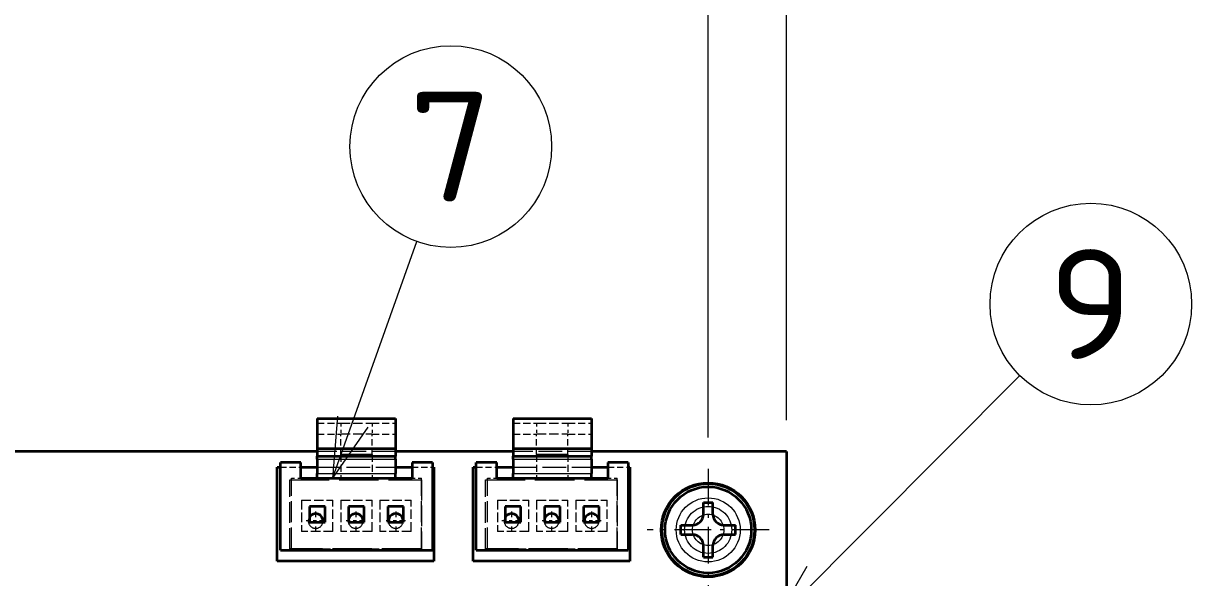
# Model space of a CAD drawing. Extents: x 23 to 417, y 3 to 294.
# Drawn here: x 136.43 to 173.7, y 145.67 to 163.34 of the extents above; entities that cross this region are included whole.
import ezdxf
from ezdxf.enums import TextEntityAlignment as Align

# ---------------------------------------------------------------- set-up
doc = ezdxf.new("R2010")
doc.units = 0
doc.linetypes.add('DASHDOT', pattern=[18.5, 12, -3, 0.5, -3])
doc.linetypes.add('DASHED', pattern=[15, 12, -3])
doc.layers.get('0').update_dxf_attribs({"lineweight": 13})
doc.styles.get("Standard").update_dxf_attribs({"font": 'isocp.shx'})
doc.dimstyles.get("Standard").update_dxf_attribs({"dimtxt": 2.5, "dimasz": 2.5, "dimexe": 1.25, "dimexo": 0.625, "dimtad": 1, "dimtxsty": 'Standard', "dimcen": 2.5, "dimadec": 0, "dimazin": 0, "dimtfac": 1, "dimtmove": 0, "dimatfit": 0, "dimfxl": 0, "dimarcsym": 0})

# ---------------------------------------------------------------- blocks, each defined once
blk = doc.blocks.new('*D205')
at = {"color": 7, "lineweight": 13, "transparency": 16777216}
for p, q in [((82.274, 150.138), (82.274, 171.182)), ((158.274, 150.138), (158.274, 171.182)), ((82.274, 169.182), (158.274, 169.182))]:
    blk.add_line(p, q, dxfattribs=at)
for points in [[(84.206, 169.7), (82.274, 169.182), (84.206, 168.664)], [(156.342, 168.664), (158.274, 169.182), (156.342, 169.7)]]:
    blk.add_lwpolyline(points, dxfattribs=at)
for s, height, width, p, p2 in [('[', 3.5, 1.552524, (117.69, 171.182), (119.048, 171.182)), (']', 3.5, 1.552523, (132.664, 171.182), (134.023, 171.182)), ('152', 3.5, 1.508698, (105.132, 171.182), (114.69, 171.182)), ('5.98', 3.5, 1.472807, (120.048, 171.182), (131.664, 171.182)), ('/', 1, 1.818182, (115.69, 172.432), (116.69, 172.432))]:
    blk.add_text(s, height=height, dxfattribs=dict(at, width=width)).set_placement(p, p2, align=Align.FIT)
blk = doc.blocks.new('*D207')
at = {"color": 7, "lineweight": 13, "transparency": 16777216}
for p, q in [((79.774, 150.688), (79.774, 185.022)), ((160.774, 150.688), (160.774, 185.022)), ((74.774, 183.022), (165.774, 183.022))]:
    blk.add_line(p, q, dxfattribs=at)
for points in [[(77.842, 182.504), (79.774, 183.022), (77.842, 183.539)], [(162.706, 183.539), (160.774, 183.022), (162.706, 182.504)]]:
    blk.add_lwpolyline(points, dxfattribs=at)
for s, height, width, p, p2 in [('[', 3.5, 1.552524, (119.566, 185.022), (120.924, 185.022)), (']', 3.5, 1.552523, (134.54, 185.022), (135.899, 185.022)), ('162', 3.5, 1.508698, (107.008, 185.022), (116.566, 185.022)), ('6.38', 3.5, 1.475095, (121.924, 185.022), (133.54, 185.022)), ('/', 1, 1.818182, (117.566, 186.272), (118.566, 186.272))]:
    blk.add_text(s, height=height, dxfattribs=dict(at, width=width)).set_placement(p, p2, align=Align.FIT)
blk = doc.blocks.new('BLOCK3461')
at = {"color": 7, "linetype": 'DASHDOT', "lineweight": 13, "ltscale": 0.195}
for p, q in [((76, 47.2), (76, 39.4)), ((79.9, 43.3), (72.1, 43.3))]:
    blk.add_line(p, q, dxfattribs=at)
blk = doc.blocks.new('BLOCK3467')
at = {"color": 7, "linetype": 'DASHDOT', "lineweight": 13, "ltscale": 0.030627}
for p, q in [((63.456, 44.479), (63.456, 43.254)), ((64.068, 43.867), (62.843, 43.867))]:
    blk.add_line(p, q, dxfattribs=at)
blk = doc.blocks.new('BLOCK3468')
at = {"color": 7, "linetype": 'DASHDOT', "lineweight": 13, "ltscale": 0.030627}
for p, q in [((66.011, 44.479), (66.011, 43.254)), ((66.623, 43.867), (65.398, 43.867))]:
    blk.add_line(p, q, dxfattribs=at)
blk = doc.blocks.new('BLOCK3469')
at = {"color": 7, "linetype": 'DASHDOT', "lineweight": 13, "ltscale": 0.030627}
blk.add_line((68.566, 44.479), (68.566, 43.254), dxfattribs=at)
at = {"color": 7, "linetype": 'DASHDOT', "lineweight": 13, "ltscale": 0.030626}
blk.add_line((69.178, 43.867), (67.953, 43.867), dxfattribs=at)
blk = doc.blocks.new('BLOCK3470')
at = {"color": 7, "linetype": 'DASHDOT', "lineweight": 13, "ltscale": 0.030627}
for p, q in [((50.956, 44.479), (50.956, 43.254)), ((51.568, 43.867), (50.343, 43.867))]:
    blk.add_line(p, q, dxfattribs=at)
blk = doc.blocks.new('BLOCK3471')
at = {"color": 7, "linetype": 'DASHDOT', "lineweight": 13, "ltscale": 0.030627}
for p, q in [((53.511, 44.479), (53.511, 43.254)), ((54.123, 43.867), (52.898, 43.867))]:
    blk.add_line(p, q, dxfattribs=at)
blk = doc.blocks.new('BLOCK3472')
at = {"color": 7, "linetype": 'DASHDOT', "lineweight": 13, "ltscale": 0.030627}
for p, q in [((56.066, 44.479), (56.066, 43.254)), ((56.678, 43.867), (55.453, 43.867))]:
    blk.add_line(p, q, dxfattribs=at)
blk = doc.blocks.new('BLOCK3491')
at = {"color": 7, "lineweight": 13, "ltscale": 0.401225}
blk.add_line((52.032, 46.569), (57.419, 61.687), dxfattribs=at)
at = {"color": 7, "lineweight": 13}
blk.add_lwpolyline([(52.354, 50.556), (52.032, 46.569), (54.304, 49.861)], dxfattribs=at)
blk.add_circle((59.579, 67.746), 6.432, dxfattribs=at)
blk.add_text('7', height=7, dxfattribs=at).set_placement((56.859, 64.246), (62.298, 64.246), align=Align.FIT)
blk = doc.blocks.new('BLOCK3493')
at = {"color": 7, "lineweight": 13}
blk.add_line((80.3, 37.502), (95.876, 53.146), dxfattribs=at)
blk.add_lwpolyline([(82.292, 40.97), (80.3, 37.502), (83.76, 39.509)], dxfattribs=at)
blk.add_circle((100.414, 57.704), 6.432, dxfattribs=at)
blk.add_text('9', height=7, dxfattribs=at).set_placement((97.695, 54.204), (103.133, 54.204), align=Align.FIT)
blk = doc.blocks.new('BLOCK3494')
at = {"color": 7, "lineweight": 35, "ltscale": 0.047842}
for p, q in [((51.055, 50.4), (51.055, 48.486)), ((56.055, 50.4), (56.055, 48.486)), ((63.555, 50.4), (63.555, 48.486)), ((68.555, 50.4), (68.555, 48.486))]:
    blk.add_line(p, q, dxfattribs=at)
at = {"color": 7, "lineweight": 35, "ltscale": 0.125}
for p, q in [((51.055, 50.4), (56.055, 50.4)), ((63.555, 50.4), (68.555, 50.4)), ((51.055, 48.486), (56.055, 48.486)), ((63.555, 48.486), (68.555, 48.486)), ((51.055, 47.999), (56.055, 47.999)), ((63.555, 47.999), (68.555, 47.999)), ((51.055, 46.6), (56.055, 46.6)), ((63.555, 46.6), (68.555, 46.6))]:
    blk.add_line(p, q, dxfattribs=at)
at = {"color": 7, "linetype": 'DASHED', "lineweight": 13, "ltscale": 0.0375}
for p, q in [((51.055, 50.1), (52.555, 50.1)), ((54.555, 50.1), (56.055, 50.1)), ((63.555, 50.1), (65.055, 50.1)), ((67.055, 50.1), (68.555, 50.1)), ((51.055, 49.4), (52.555, 49.4)), ((54.555, 49.4), (56.055, 49.4)), ((63.555, 49.4), (65.055, 49.4)), ((67.055, 49.4), (68.555, 49.4)), ((52.555, 48.1), (52.555, 46.6)), ((54.555, 48.1), (54.555, 46.6)), ((65.055, 48.1), (65.055, 46.6)), ((67.055, 48.1), (67.055, 46.6))]:
    blk.add_line(p, q, dxfattribs=at)
at = {"color": 7, "linetype": 'DASHED', "lineweight": 13, "ltscale": 0.0175}
for p, q in [((52.555, 50.1), (52.555, 49.4)), ((54.555, 50.1), (54.555, 49.4)), ((65.055, 50.1), (65.055, 49.4)), ((67.055, 50.1), (67.055, 49.4))]:
    blk.add_line(p, q, dxfattribs=at)
at = {"color": 7, "linetype": 'DASHED', "lineweight": 13, "ltscale": 0.05}
for p, q in [((52.555, 50.1), (54.555, 50.1)), ((65.055, 50.1), (67.055, 50.1)), ((52.555, 49.436), (54.555, 49.436)), ((65.055, 49.436), (67.055, 49.436)), ((52.555, 48.136), (54.555, 48.136)), ((54.555, 48.1), (52.555, 48.1)), ((65.055, 48.136), (67.055, 48.136)), ((67.055, 48.1), (65.055, 48.1)), ((50.055, 45.2), (50.055, 43.2)), ((50.055, 45.2), (52.055, 45.2)), ((52.055, 43.2), (52.055, 45.2)), ((52.555, 45.2), (52.555, 43.2)), ((52.555, 45.2), (54.555, 45.2)), ((54.555, 43.2), (54.555, 45.2)), ((55.055, 45.2), (55.055, 43.2)), ((55.055, 45.2), (57.055, 45.2)), ((57.055, 43.2), (57.055, 45.2)), ((62.555, 45.2), (62.555, 43.2)), ((62.555, 45.2), (64.555, 45.2)), ((64.555, 43.2), (64.555, 45.2)), ((65.055, 45.2), (65.055, 43.2)), ((65.055, 45.2), (67.055, 45.2)), ((67.055, 43.2), (67.055, 45.2)), ((67.555, 45.2), (67.555, 43.2)), ((67.555, 45.2), (69.555, 45.2)), ((69.555, 43.2), (69.555, 45.2)), ((52.055, 43.2), (50.055, 43.2)), ((54.555, 43.2), (52.555, 43.2)), ((57.055, 43.2), (55.055, 43.2)), ((64.555, 43.2), (62.555, 43.2)), ((67.055, 43.2), (65.055, 43.2)), ((69.555, 43.2), (67.555, 43.2))]:
    blk.add_line(p, q, dxfattribs=at)
at = {"color": 7, "linetype": 'DASHED', "lineweight": 13, "ltscale": 0.0325}
for p, q in [((52.555, 48.1), (52.555, 49.4)), ((54.555, 48.1), (54.555, 49.4)), ((65.055, 48.1), (65.055, 49.4)), ((67.055, 48.1), (67.055, 49.4)), ((48.705, 47.3), (50.005, 47.3)), ((57.105, 47.3), (58.405, 47.3)), ((61.205, 47.3), (62.505, 47.3)), ((69.605, 47.3), (70.905, 47.3))]:
    blk.add_line(p, q, dxfattribs=at)
at = {"color": 7, "lineweight": 35, "ltscale": 0.012177}
for p, q in [((51.055, 48.486), (51.055, 47.999)), ((56.055, 48.486), (56.055, 47.999)), ((63.555, 48.486), (63.555, 47.999)), ((68.555, 48.486), (68.555, 47.999))]:
    blk.add_line(p, q, dxfattribs=at)
at = {"color": 7, "lineweight": 35}
for p, q in [((51.055, 48.3), (-60.877, 48.3)), ((81, 48.3), (81, 26.167))]:
    blk.add_line(p, q, dxfattribs=at)
at = {"color": 7, "linetype": 'DASHED', "lineweight": 13, "ltscale": 0.125}
for p, q in [((56.055, 48.3), (51.055, 48.3)), ((68.555, 48.3), (63.555, 48.3)), ((51.055, 47.3), (56.055, 47.3)), ((63.555, 47.3), (68.555, 47.3)), ((51.055, 46.9), (56.055, 46.9)), ((63.555, 46.9), (68.555, 46.9))]:
    blk.add_line(p, q, dxfattribs=at)
at = {"color": 7, "lineweight": 35, "ltscale": 0.004981}
for p, q in [((51.055, 47.8), (51.055, 47.999)), ((56.055, 47.8), (56.055, 47.999)), ((63.555, 47.8), (63.555, 47.999)), ((68.555, 47.8), (68.555, 47.999))]:
    blk.add_line(p, q, dxfattribs=at)
at = {"color": 7, "lineweight": 35, "ltscale": 0.0225}
for p, q in [((51.055, 47.8), (51.055, 46.9)), ((56.055, 47.8), (56.055, 46.9)), ((63.555, 47.8), (63.555, 46.9)), ((68.555, 47.8), (68.555, 46.9))]:
    blk.add_line(p, q, dxfattribs=at)
at = {"color": 7, "lineweight": 13, "ltscale": 0.125}
for p, q in [((51.055, 47.8), (56.055, 47.8)), ((63.555, 47.8), (68.555, 47.8)), ((51.055, 46.9), (56.055, 46.9)), ((63.555, 46.9), (68.555, 46.9))]:
    blk.add_line(p, q, dxfattribs=at)
at = {"color": 7, "lineweight": 35, "ltscale": 0.1875}
blk.add_line((63.555, 48.3), (56.055, 48.3), dxfattribs=at)
at = {"color": 7, "lineweight": 35, "ltscale": 0.311125}
blk.add_line((81, 48.3), (68.555, 48.3), dxfattribs=at)
at = {"color": 7, "lineweight": 35, "ltscale": 0.005125}
for p, q in [((48.5, 47.3), (48.705, 47.3)), ((61, 47.3), (61.205, 47.3))]:
    blk.add_line(p, q, dxfattribs=at)
at = {"color": 7, "lineweight": 35, "ltscale": 0.15}
for p, q in [((48.5, 41.3), (48.5, 47.3)), ((58.5, 47.3), (58.5, 41.3)), ((61, 41.3), (61, 47.3)), ((71, 47.3), (71, 41.3))]:
    blk.add_line(p, q, dxfattribs=at)
at = {"color": 7, "lineweight": 35, "ltscale": 0.14}
for p, q in [((48.705, 42), (48.705, 47.6)), ((58.405, 47.6), (58.405, 42)), ((61.205, 42), (61.205, 47.6)), ((70.905, 47.6), (70.905, 42))]:
    blk.add_line(p, q, dxfattribs=at)
at = {"color": 7, "lineweight": 35, "ltscale": 0.0325}
for p, q in [((50.005, 47.6), (48.705, 47.6)), ((58.405, 47.6), (57.105, 47.6)), ((62.505, 47.6), (61.205, 47.6)), ((70.905, 47.6), (69.605, 47.6))]:
    blk.add_line(p, q, dxfattribs=at)
at = {"color": 7, "lineweight": 35, "ltscale": 0.025}
for p, q in [((50.005, 46.6), (50.005, 47.6)), ((57.105, 47.6), (57.105, 46.6)), ((62.505, 46.6), (62.505, 47.6)), ((69.605, 47.6), (69.605, 46.6)), ((51.555, 44.8), (50.555, 44.8)), ((50.555, 44.8), (50.555, 43.8)), ((51.555, 43.8), (51.555, 44.8)), ((54.055, 44.8), (53.055, 44.8)), ((53.055, 44.8), (53.055, 43.8)), ((54.055, 43.8), (54.055, 44.8)), ((56.555, 44.8), (55.555, 44.8)), ((55.555, 44.8), (55.555, 43.8)), ((56.555, 43.8), (56.555, 44.8)), ((64.055, 44.8), (63.055, 44.8)), ((63.055, 44.8), (63.055, 43.8)), ((64.055, 43.8), (64.055, 44.8)), ((66.555, 44.8), (65.555, 44.8)), ((65.555, 44.8), (65.555, 43.8)), ((66.555, 43.8), (66.555, 44.8)), ((69.055, 44.8), (68.055, 44.8)), ((68.055, 44.8), (68.055, 43.8)), ((69.055, 43.8), (69.055, 44.8)), ((50.555, 43.8), (51.555, 43.8)), ((53.055, 43.8), (54.055, 43.8)), ((55.555, 43.8), (56.555, 43.8)), ((63.055, 43.8), (64.055, 43.8)), ((65.555, 43.8), (66.555, 43.8)), ((68.055, 43.8), (69.055, 43.8))]:
    blk.add_line(p, q, dxfattribs=at)
at = {"color": 7, "lineweight": 35, "ltscale": 0.02625}
for p, q in [((50.005, 47.3), (51.055, 47.3)), ((56.055, 47.3), (57.105, 47.3)), ((62.505, 47.3), (63.555, 47.3)), ((68.555, 47.3), (69.605, 47.3))]:
    blk.add_line(p, q, dxfattribs=at)
at = {"color": 7, "lineweight": 35, "ltscale": 0.002375}
for p, q in [((58.405, 47.3), (58.5, 47.3)), ((70.905, 47.3), (71, 47.3))]:
    blk.add_line(p, q, dxfattribs=at)
at = {"color": 7, "linetype": 'DASHED', "lineweight": 13, "ltscale": 0.21}
for p, q in [((49.3, 46.5), (57.7, 46.5)), ((61.8, 46.5), (70.2, 46.5)), ((57.7, 42.1), (49.3, 42.1)), ((70.2, 42.1), (61.8, 42.1))]:
    blk.add_line(p, q, dxfattribs=at)
at = {"color": 7, "linetype": 'DASHED', "lineweight": 13, "ltscale": 0.11}
for p, q in [((49.3, 42.1), (49.3, 46.5)), ((57.7, 46.5), (57.7, 42.1)), ((61.8, 42.1), (61.8, 46.5)), ((70.2, 46.5), (70.2, 42.1))]:
    blk.add_line(p, q, dxfattribs=at)
at = {"color": 7, "linetype": 'DASHED', "lineweight": 13, "ltscale": 0.1125}
for p, q in [((49.41, 42.1), (49.41, 46.6)), ((57.7, 42.1), (57.7, 46.6)), ((61.91, 42.1), (61.91, 46.6)), ((70.2, 42.1), (70.2, 46.6))]:
    blk.add_line(p, q, dxfattribs=at)
at = {"color": 7, "linetype": 'DASHED', "lineweight": 13, "ltscale": 0.014875}
for p, q in [((49.41, 46.6), (50.005, 46.6)), ((57.105, 46.6), (57.7, 46.6)), ((61.91, 46.6), (62.505, 46.6)), ((69.605, 46.6), (70.2, 46.6))]:
    blk.add_line(p, q, dxfattribs=at)
at = {"color": 7, "lineweight": 35, "ltscale": 0.1775}
for p, q in [((50.005, 46.6), (57.105, 46.6)), ((62.505, 46.6), (69.605, 46.6))]:
    blk.add_line(p, q, dxfattribs=at)
at = {"color": 7, "lineweight": 35, "ltscale": 0.0075}
for p, q in [((51.055, 46.6), (51.055, 46.9)), ((56.055, 46.6), (56.055, 46.9)), ((63.555, 46.6), (63.555, 46.9)), ((68.555, 46.6), (68.555, 46.9))]:
    blk.add_line(p, q, dxfattribs=at)
at = {"color": 7, "lineweight": 35, "ltscale": 0.01875}
for p, q in [((75.7, 44.3), (75.7, 45.05)), ((76.3, 44.3), (76.3, 45.05)), ((74.25, 43.6), (75, 43.6)), ((77, 43.6), (77.75, 43.6)), ((74.25, 43), (75, 43)), ((77, 43), (77.75, 43)), ((75.7, 41.55), (75.7, 42.3)), ((76.3, 41.55), (76.3, 42.3))]:
    blk.add_line(p, q, dxfattribs=at)
at = {"color": 7, "lineweight": 35, "ltscale": 0.014999}
for p, q in [((75.7, 45.05), (76.3, 45.05)), ((74.25, 43), (74.25, 43.6)), ((77.75, 43), (77.75, 43.6)), ((75.7, 41.55), (76.3, 41.55))]:
    blk.add_line(p, q, dxfattribs=at)
at = {"color": 7, "lineweight": 35, "ltscale": 0.2425}
for p, q in [((48.705, 42), (58.405, 42)), ((61.205, 42), (70.905, 42))]:
    blk.add_line(p, q, dxfattribs=at)
at = {"color": 7, "linetype": 'DASHED', "lineweight": 13, "ltscale": 0.20725}
for p, q in [((49.41, 42.1), (57.7, 42.1)), ((61.91, 42.1), (70.2, 42.1))]:
    blk.add_line(p, q, dxfattribs=at)
at = {"color": 7, "lineweight": 35, "ltscale": 0.25}
for p, q in [((58.5, 41.3), (48.5, 41.3)), ((71, 41.3), (61, 41.3))]:
    blk.add_line(p, q, dxfattribs=at)
at = {"color": 7, "lineweight": 35}
for radius in [3, 2.95, 2.75]:
    blk.add_circle((76, 43.3), radius, dxfattribs=at)
at = {"color": 7, "lineweight": 13}
blk.add_circle((76, 43.3), 2.042, dxfattribs=at)
at = {"color": 7, "linetype": 'DASHED', "lineweight": 13}
for radius in [1.5, 1.5, 1]:
    blk.add_circle((76, 43.3), radius, dxfattribs=at)
for centre, start in [((50.956, 43.867), 148.28795), ((53.511, 43.867), 165.30912), ((63.456, 43.867), 148.28795), ((66.011, 43.867), 165.30912), ((56.066, 43.867), 188.15214), ((68.566, 43.867), 188.15214)]:
    blk.add_arc(centre, 0.471, start, 351.84786, dxfattribs=at)
at = {"color": 7, "lineweight": 35}
for centre, radius, start, end in [((50.956, 43.867), 0.471, 351.84786, 508.28795), ((53.511, 43.867), 0.471, 351.84786, 525.30912), ((56.066, 43.867), 0.471, 351.84786, 548.15214), ((63.456, 43.867), 0.471, 351.84786, 508.28795), ((66.011, 43.867), 0.471, 351.84786, 525.30912), ((68.566, 43.867), 0.471, 351.84786, 548.15214), ((75, 44.3), 0.7, 270, 360), ((77, 44.3), 0.7, 180, 269.99999), ((75, 42.3), 0.7, 360, 90), ((77, 42.3), 0.7, 89.99999, 180)]:
    blk.add_arc(centre, radius, start, end, dxfattribs=at)

msp = doc.modelspace()

# ---------------------------------------------------------------- block references
at = {"lineweight": 0, "xscale": 0.5, "yscale": 0.5, "zscale": 0.5}
for name in ['BLOCK3491', 'BLOCK3493', 'BLOCK3494', 'BLOCK3461', 'BLOCK3470', 'BLOCK3471', 'BLOCK3472', 'BLOCK3467', 'BLOCK3468', 'BLOCK3469']:
    msp.add_blockref(name, (120.2741, 125.5377), dxfattribs=at)

# ---------------------------------------------------------------- dimensions: what is measured, and where the dimension line sits
at = {"color": 0, "lineweight": 0}
for base, p1, p2, picture, middle in [((79.7741, 183.0216), (160.7741, 149.6876), (79.7741, 149.6876), '*D207', (121.4533, 183.0216)), ((82.2741, 169.1819), (158.2741, 149.1376), (82.2741, 149.1376), '*D205', (119.5773, 169.1819))]:
    dim = msp.add_linear_dim(base=base, p1=p1, p2=p2, angle=179.99905, dimstyle='Standard', override={"dimlfac": 2}, dxfattribs=at)
    dim.commit()
    dim.dimension.update_dxf_attribs({"geometry": picture, "text_midpoint": middle, "dimtype": 160})

doc.saveas('drawing.dxf')
